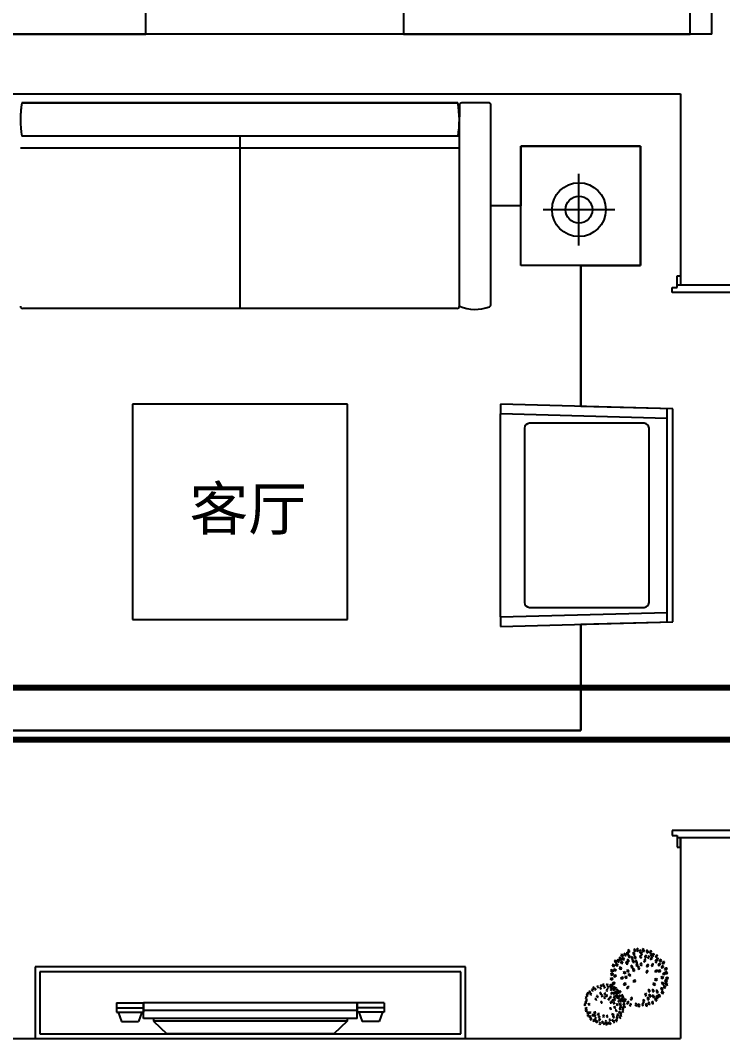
# Model space of a CAD drawing. Header units: millimetres. Extents: x -1705246 to 222838, y -3231245 to 126310.
# Drawn here: x 66343 to 69281, y -38310 to -34052 of the extents above; entities that cross this region are included whole.
import ezdxf

# ---------------------------------------------------------------- set-up
doc = ezdxf.new("R2010")
doc.units = ezdxf.units.MM
doc.linetypes.add('ACAD_ISO03W100', pattern=[30, 12, -18])
doc.layers.add('250', color=250, linetype='Continuous')
doc.styles.add('STYLE1', font='')
doc.styles.get('STYLE1').set_extended_font_data('SimSun')

msp = doc.modelspace()

# ---------------------------------------------------------------- linework, layer by layer
at = {"color": 1, "linetype": 'ACAD_ISO03W100', "lineweight": 30, "ltscale": 5, "const_width": 25}
msp.add_lwpolyline([(63037, -37847.2), (63442.4, -37847.2), (63442.4, -37059.6), (69983.7, -37059.6), (69983.7, -33759.7), (70584.4, -33759.7), (70584.4, -33839.7)], dxfattribs=at)
at = {"layer": '250', "color": 251}
for p, q in [((66867.4, -34109.7), (66867.4, -32109.7)), ((67944.9, -32109.7), (67944.9, -34109.7)), ((69144.9, -34109.7), (69144.9, -32109.7)), ((69234.9, -34109.7), (69234.9, -33419.9)), ((69234.9, -34109.7), (65504.9, -34109.7)), ((65667.4, -34109.7), (66867.4, -34109.7)), ((67944.9, -34109.7), (69144.9, -34109.7)), ((65504.9, -34359.7), (69104.9, -34359.7)), ((66349.7, -34396.9), (68172.4, -34396.9)), ((68301.1, -34396.9), (68189.3, -34396.9)), ((69104.9, -34359.7), (69104.9, -35159.7)), ((68179.3, -35246.9), (68179.3, -34406.9)), ((68311.1, -35240.2), (68311.1, -34406.9)), ((68179.3, -34536.9), (66348.5, -34536.9)), ((67261.1, -34536.9), (67261.1, -35256.9)), ((68179.3, -34586.9), (66342.9, -34586.9)), ((68437, -34577.5), (68937, -34577.5)), ((68437, -35077.5), (68437, -34577.5)), ((68937, -34577.5), (68937, -35077.5)), ((68679.4, -34993.7), (68679.4, -34693.7)), ((68437, -34827.5), (68311.1, -34827.5)), ((68829.4, -34843.7), (68529.4, -34843.7)), ((68937, -35077.5), (68437, -35077.5)), ((68687, -35077.5), (68687, -35666)), ((69089.9, -35159.7), (69089.9, -35119.7)), ((69089.9, -35119.7), (69104.9, -35119.7)), ((69104.9, -35119.7), (69104.9, -35159.7)), ((69089.9, -35169.7), (69089.9, -35139.7)), ((69104.9, -35159.7), (69089.9, -35159.7)), ((69374.9, -35159.7), (69104.9, -35159.7)), ((69069.9, -35189.7), (69069.9, -35169.7)), ((69069.9, -35169.7), (69089.9, -35169.7)), ((69409.9, -35189.7), (69069.9, -35189.7)), ((68169.3, -35256.9), (66352.9, -35256.9)), ((67711.7, -35656.7), (66811.7, -35656.7)), ((66811.7, -35656.7), (66811.7, -36556.7)), ((67711.7, -36556.7), (67711.7, -35656.7)), ((69072.7, -35676.8), (68351.8, -35656.7)), ((69072.7, -35676.8), (68351.8, -35656.7)), ((68351.8, -35656.7), (68351.8, -35696.8)), ((68351.8, -35656.7), (68351.8, -35696.8)), ((69048.7, -36566.6), (69048.7, -35676.8)), ((69048.7, -36566.6), (69048.7, -35676.8)), ((69072.7, -36566.6), (69072.7, -35676.8)), ((69072.7, -36566.6), (69072.7, -35676.8)), ((69048.7, -35716.1), (68351.8, -35696.8)), ((69048.7, -35716.1), (68351.8, -35696.8)), ((68351.8, -36546.6), (68351.8, -35696.8)), ((68351.8, -36546.6), (68351.8, -35696.8)), ((68451.9, -35756.9), (68451.9, -36486.5)), ((68451.9, -35756.9), (68451.9, -36486.5)), ((68952.6, -35736.8), (68472, -35736.8)), ((68952.6, -35736.8), (68472, -35736.8)), ((68972.6, -36486.5), (68972.6, -35756.9)), ((68972.6, -36486.5), (68972.6, -35756.9)), ((68351.8, -36546.6), (69048.7, -36527.3)), ((68351.8, -36546.6), (69048.7, -36527.3)), ((68472, -36506.6), (68952.6, -36506.6)), ((68472, -36506.6), (68952.6, -36506.6)), ((66811.7, -36556.7), (67711.7, -36556.7)), ((68351.8, -36546.6), (68351.8, -36586.7)), ((68351.8, -36546.6), (68351.8, -36586.7)), ((68351.8, -36586.7), (69072.7, -36566.6)), ((68351.8, -36586.7), (69072.7, -36566.6)), ((68687, -36577.3), (68687, -37021)), ((68687, -37021), (65835.2, -37021)), ((69069.9, -37439.7), (69069.9, -37459.7)), ((69409.9, -37439.7), (69069.9, -37439.7)), ((69069.9, -37459.7), (69089.9, -37459.7)), ((69089.9, -37459.7), (69089.9, -37489.7)), ((69104.9, -37469.7), (69089.9, -37469.7)), ((69089.9, -37469.7), (69089.9, -37509.7)), ((69374.9, -37469.7), (69104.9, -37469.7)), ((69104.9, -37469.7), (69104.9, -38309.7)), ((69104.9, -37509.7), (69104.9, -37469.7)), ((69089.9, -37509.7), (69104.9, -37509.7)), ((68909.9, -37933.5), (68909.9, -37942.4)), ((68915.8, -37937.9), (68909.9, -37933.5)), ((68922.9, -37931.8), (68921.7, -37940.6)), ((68928.1, -37936.9), (68922.9, -37931.8)), ((68847.2, -37970.4), (68850.5, -37978.7)), ((68854.2, -37972.3), (68847.2, -37970.4)), ((68856.8, -37978.6), (68854.2, -37972.3)), ((68855.2, -37957.4), (68859, -37965.4)), ((68862.4, -37958.8), (68855.2, -37957.4)), ((68859, -37965.4), (68865.4, -37965)), ((68859.4, -37971.3), (68863, -37979.4)), ((68866.5, -37972.9), (68859.4, -37971.3)), ((68865.4, -37965), (68862.4, -37958.8)), ((68869.3, -37979.1), (68866.5, -37972.9)), ((68867.8, -37954.1), (68870.9, -37962.4)), ((68874.8, -37956.1), (68867.8, -37954.1)), ((68870.9, -37962.4), (68877.3, -37962.5)), ((68877.3, -37962.5), (68874.8, -37956.1)), ((68879.5, -37948.6), (68879.5, -37957.5)), ((68885.3, -37952.9), (68879.5, -37948.6)), ((68879.5, -37957.5), (68885.4, -37959.8)), ((68882.4, -37976.8), (68882.4, -37985.7)), ((68888.2, -37981.2), (68882.4, -37976.8)), ((68885.1, -37937.3), (68885, -37946.2)), ((68885, -37946.2), (68891, -37948.6)), ((68890.9, -37941.7), (68885.1, -37937.3)), ((68885.4, -37959.8), (68885.3, -37952.9)), ((68886.4, -37959.1), (68886.5, -37968)), ((68892.3, -37963.4), (68886.4, -37959.1)), ((68886.5, -37968), (68892.4, -37970.2)), ((68891, -37948.6), (68890.9, -37941.7)), ((68892.4, -37970.2), (68892.3, -37963.4)), ((68899.3, -37965.6), (68899.1, -37974.5)), ((68899.1, -37974.5), (68905, -37976.9)), ((68905.1, -37970.1), (68899.3, -37965.6)), ((68905, -37976.9), (68905.1, -37970.1)), ((68906.7, -37948.7), (68906.6, -37957.6)), ((68906.6, -37957.6), (68912.5, -37959.9)), ((68912.5, -37953), (68906.7, -37948.7)), ((68909.9, -37942.4), (68915.8, -37944.7)), ((68911.9, -37963.1), (68911.9, -37972)), ((68917.8, -37967.5), (68911.9, -37963.1)), ((68911.9, -37972), (68917.8, -37974.3)), ((68912.5, -37959.9), (68912.5, -37953)), ((68915.8, -37944.7), (68915.8, -37937.9)), ((68917.8, -37974.3), (68917.8, -37967.5)), ((68921.7, -37940.6), (68927.3, -37943.7)), ((68927.3, -37943.7), (68928.1, -37936.9)), ((68933.9, -37938.1), (68931.3, -37946.6)), ((68931.3, -37946.6), (68936.3, -37950.6)), ((68938.3, -37944), (68933.9, -37938.1)), ((68935.8, -37960.6), (68934.3, -37969.4)), ((68934.3, -37969.4), (68939.7, -37972.7)), ((68940.8, -37965.9), (68935.8, -37960.6)), ((68936.3, -37950.6), (68938.3, -37944)), ((68939.1, -37948.3), (68937.5, -37957.1)), ((68937.5, -37957.1), (68942.8, -37960.5)), ((68944.1, -37953.7), (68939.1, -37948.3)), ((68939.7, -37972.7), (68940.8, -37965.9)), ((68942.8, -37960.5), (68944.1, -37953.7)), ((68951.7, -37939), (68945.9, -37934.7)), ((68945.9, -37934.7), (68945.9, -37943.5)), ((68945.9, -37943.5), (68951.8, -37945.9)), ((68951.8, -37945.9), (68951.7, -37939)), ((68960.4, -37960.7), (68955.5, -37965.5)), ((68955.5, -37965.5), (68956.4, -37972.7)), ((68956.4, -37972.7), (68962.9, -37966.6)), ((68962.9, -37966.6), (68960.4, -37960.7)), ((68962.6, -37939.2), (68962.5, -37948.1)), ((68962.5, -37948.1), (68968.5, -37950.5)), ((68968.4, -37943.6), (68962.6, -37939.2)), ((68972.2, -37962.9), (68967.7, -37968.1)), ((68967.7, -37968.1), (68969, -37975.2)), ((68968.5, -37950.5), (68968.4, -37943.6)), ((68969, -37975.2), (68975, -37968.7)), ((68975, -37968.7), (68972.2, -37962.9)), ((68981.9, -37941.5), (68976.4, -37945.7)), ((68976.4, -37945.7), (68976.5, -37953)), ((68976.5, -37953), (68983.6, -37947.6)), ((68984, -37951.9), (68978.9, -37956.6)), ((68978.9, -37956.6), (68979.6, -37963.8)), ((68980.4, -37972.3), (68979.4, -37979.5)), ((68979.4, -37979.5), (68987.2, -37975.3)), ((68979.6, -37963.8), (68986.2, -37957.9)), ((68986.4, -37968.9), (68980.4, -37972.3)), ((68983.6, -37947.6), (68981.9, -37941.5)), ((68986.2, -37957.9), (68984, -37951.9)), ((68987.2, -37975.3), (68986.4, -37968.9)), ((68987.6, -37957.8), (68987.2, -37965.1)), ((68987.2, -37965.1), (68994.6, -37960.2)), ((68993.3, -37954), (68987.6, -37957.8)), ((68994.6, -37960.2), (68993.3, -37954)), ((69006, -37959.2), (69000.9, -37963.8)), ((69000.9, -37963.8), (69001.5, -37971.1)), ((69001.5, -37971.1), (69008.1, -37965.2)), ((69009.9, -37972.5), (69004.9, -37977.1)), ((69008.1, -37965.2), (69006, -37959.2)), ((69012.2, -37978.4), (69009.9, -37972.5)), ((66404.9, -38009.7), (66404.9, -38309.7)), ((68204.9, -38009.7), (66404.9, -38009.7)), ((68204.9, -38309.7), (68204.9, -38009.7)), ((68825.8, -38000.9), (68818.5, -38000.5)), ((68818.5, -38000.5), (68823.4, -38007.9)), ((68823.4, -38007.9), (68829.6, -38006.6)), ((68831.1, -38019.4), (68824.3, -38021.9)), ((68829.6, -38006.6), (68825.8, -38000.9)), ((68828.1, -37982.8), (68831.5, -37991)), ((68835.1, -37984.5), (68828.1, -37982.8)), ((68836.9, -38023.1), (68831.1, -38019.4)), ((68831.5, -37991), (68837.9, -37990.8)), ((68832.2, -37998.1), (68837.4, -38005.3)), ((68839.5, -37998.2), (68832.2, -37998.1)), ((68837.9, -37990.8), (68835.1, -37984.5)), ((68837.4, -38005.3), (68843.6, -38003.7)), ((68838.8, -37980.1), (68841.8, -37988.5)), ((68845.7, -37982.2), (68838.8, -37980.1)), ((68843.6, -38003.7), (68839.5, -37998.2)), ((68841.8, -37988.5), (68848.1, -37988.7)), ((68848.1, -37988.7), (68845.7, -37982.2)), ((68847.4, -38011.9), (68852.5, -38019.2)), ((68854.7, -38012.1), (68847.4, -38011.9)), ((68850.5, -37978.7), (68856.8, -37978.6)), ((68852.5, -38019.2), (68858.7, -38017.7)), ((68852.6, -37987), (68857.1, -37994.6)), ((68859.9, -37987.7), (68852.6, -37987)), ((68858.7, -38017.7), (68854.7, -38012.1)), ((68857.1, -37994.6), (68863.4, -37993.6)), ((68863.4, -37993.6), (68859.9, -37987.7)), ((68863, -37979.4), (68869.3, -37979.1)), ((68875, -37988.8), (68877.2, -37997.4)), ((68881.8, -37991.6), (68875, -37988.8)), ((68877.2, -37997.4), (68883.5, -37998.2)), ((68883.5, -37998.2), (68881.8, -37991.6)), ((68882.4, -37985.7), (68888.3, -37988)), ((68888.3, -37988), (68888.2, -37981.2)), ((68897.2, -38001.9), (68897.2, -38010.8)), ((68903, -38006.3), (68897.2, -38001.9)), ((68897.2, -38010.8), (68903.1, -38013.1)), ((68902.4, -37980.9), (68904.2, -37989.6)), ((68909.1, -37984), (68902.4, -37980.9)), ((68903.1, -38013.1), (68903, -38006.3)), ((68904.2, -37989.6), (68910.5, -37990.7)), ((68905.3, -38016.1), (68905.3, -38025)), ((68911.2, -38020.5), (68905.3, -38016.1)), ((68910.5, -37990.7), (68909.1, -37984)), ((68922.1, -37984.7), (68915.9, -37983.2)), ((68915.9, -37983.2), (68916.9, -37990)), ((68916.9, -37990), (68923.3, -37993.5)), ((68919.9, -37994.5), (68919.3, -38003.4)), ((68919.3, -38003.4), (68925.1, -38006.1)), ((68925.5, -37999.2), (68919.9, -37994.5)), ((68923.3, -37993.5), (68922.1, -37984.7)), ((68925.1, -38006.1), (68925.5, -37999.2)), ((68928.1, -38008.4), (68926.3, -38017.1)), ((68926.3, -38017.1), (68931.6, -38020.6)), ((68933, -38013.9), (68928.1, -38008.4)), ((68931.6, -38020.6), (68933, -38013.9)), ((68938, -37992.8), (68936.1, -38001.5)), ((68936.1, -38001.5), (68941.3, -38005)), ((68942.8, -37998.3), (68938, -37992.8)), ((68941.3, -38005), (68942.8, -37998.3)), ((68955.9, -37977.2), (68951.4, -37982.3)), ((68951.4, -37982.3), (68952.8, -37989.5)), ((68952.8, -37989.5), (68958.8, -37982.9)), ((68958.8, -37982.9), (68955.9, -37977.2)), ((68963.3, -38001.9), (68962.4, -38009.2)), ((68962.4, -38009.2), (68970.1, -38004.8)), ((68969.2, -37998.5), (68963.3, -38001.9)), ((68970.1, -38004.8), (68969.2, -37998.5)), ((68983.8, -37999.3), (68982.6, -38006.5)), ((68982.6, -38006.5), (68990.5, -38002.6)), ((68990, -37996.2), (68983.8, -37999.3)), ((68990.5, -38002.6), (68990, -37996.2)), ((69002, -37980.7), (68998.5, -37986.6)), ((68998.5, -37986.6), (69001.3, -37993.3)), ((69001.3, -37993.3), (69005.9, -37985.7)), ((69005.9, -37985.7), (69002, -37980.7)), ((69004.9, -37977.1), (69005.5, -37984.4)), ((69005.5, -37984.4), (69012.2, -37978.4)), ((69011.6, -37997.9), (69011, -38004.2)), ((69011, -38004.2), (69017.6, -38002.2)), ((69020.1, -37995.4), (69011.6, -37997.9)), ((69017.6, -37981.2), (69016, -37988.3)), ((69016, -37988.3), (69024.1, -37984.8)), ((69023.9, -37978.4), (69017.6, -37981.2)), ((69017.6, -38002.2), (69020.1, -37995.4)), ((69026.9, -38007), (69023.2, -38013.2)), ((69023.2, -38013.2), (69032, -38012.3)), ((69024.1, -37984.8), (69023.9, -37978.4)), ((69033.7, -38006.2), (69026.9, -38007)), ((69030.5, -37989.8), (69028.1, -37996.7)), ((69028.1, -37996.7), (69036.6, -37994)), ((69037, -37987.7), (69030.5, -37989.8)), ((69032, -38012.3), (69033.7, -38006.2)), ((69036.6, -37994), (69037, -37987.7)), ((69041, -38015.7), (69037.8, -38022.2)), ((69047.8, -38014.4), (69041, -38015.7)), ((69046.5, -38020.7), (69047.8, -38014.4)), ((66424.9, -38029.7), (66424.9, -38289.7)), ((68184.9, -38029.7), (66424.9, -38029.7)), ((68184.9, -38289.7), (68184.9, -38029.7)), ((68816.9, -38056.6), (68810.3, -38059.7)), ((68810.3, -38059.7), (68818.2, -38063.9)), ((68817.6, -38036.8), (68811.1, -38040)), ((68811.1, -38040), (68819, -38044.1)), ((68818.3, -38022.2), (68811.3, -38024.3)), ((68811.3, -38024.3), (68818.5, -38029.6)), ((68823, -38059.8), (68816.9, -38056.6)), ((68823.8, -38039.9), (68817.6, -38036.8)), ((68818.2, -38063.9), (68823, -38059.8)), ((68823.9, -38026.3), (68818.3, -38022.2)), ((68818.5, -38029.6), (68823.9, -38026.3)), ((68819, -38044.1), (68823.8, -38039.9)), ((68830.1, -38043.8), (68823.5, -38047.1)), ((68823.5, -38047.1), (68831.5, -38051.1)), ((68824.3, -38021.9), (68831.7, -38026.8)), ((68836.2, -38046.9), (68830.1, -38043.8)), ((68831.5, -38051.1), (68836.2, -38046.9)), ((68831.7, -38026.8), (68836.9, -38023.1)), ((68858.7, -38053.3), (68852.6, -38057.3)), ((68852.6, -38057.3), (68861, -38060.3)), ((68865.2, -38055.6), (68858.7, -38053.3)), ((68861, -38060.3), (68865.2, -38055.6)), ((68871.8, -38030.4), (68865, -38032.9)), ((68865, -38032.9), (68872.4, -38037.8)), ((68876.9, -38050.1), (68869.7, -38050.8)), ((68869.7, -38050.8), (68875.6, -38057.4)), ((68877.6, -38034.2), (68871.8, -38030.4)), ((68872.4, -38037.8), (68877.6, -38034.2)), ((68875.6, -38057.4), (68881.6, -38055.2)), ((68881.6, -38055.2), (68876.9, -38050.1)), ((68885.1, -38023.2), (68877.9, -38024.6)), ((68877.9, -38024.6), (68884.5, -38030.6)), ((68891.1, -38039.5), (68884.1, -38041.3)), ((68884.1, -38041.3), (68890.9, -38046.9)), ((68884.5, -38030.6), (68890.2, -38027.8)), ((68890.2, -38027.8), (68885.1, -38023.2)), ((68890.9, -38046.9), (68896.5, -38043.8)), ((68896.5, -38043.8), (68891.1, -38039.5)), ((68905.3, -38025), (68911.2, -38027.4)), ((68911.2, -38027.4), (68911.2, -38020.5)), ((68961.6, -38027.2), (68960, -38034.3)), ((68960, -38034.3), (68968.2, -38030.7)), ((68967.9, -38024.4), (68961.6, -38027.2)), ((68968.2, -38030.7), (68967.9, -38024.4)), ((69002.3, -38059.8), (68995.8, -38063.1)), ((69000.7, -38024.5), (68997.4, -38031)), ((68997.4, -38031), (69006.2, -38029.4)), ((69007.4, -38023.2), (69000.7, -38024.5)), ((69008.5, -38062.7), (69002.3, -38059.8)), ((69006.2, -38029.4), (69007.4, -38023.2)), ((69015.5, -38023.8), (69010.5, -38029)), ((69010.5, -38029), (69019.3, -38030.1)), ((69022.3, -38024.5), (69015.5, -38023.8)), ((69019.3, -38030.1), (69022.3, -38024.5)), ((69028.1, -38050.6), (69021.6, -38053.8)), ((69021.6, -38053.8), (69029.5, -38057.9)), ((69034.2, -38053.7), (69028.1, -38050.6)), ((69035, -38035.1), (69029.2, -38039.5)), ((69029.2, -38039.5), (69037.7, -38042.1)), ((69029.5, -38057.9), (69034.2, -38053.7)), ((69041.6, -38037.1), (69035, -38035.1)), ((69037.7, -38042.1), (69041.6, -38037.1)), ((69037.8, -38022.2), (69046.5, -38020.7)), ((69045.4, -38030.9), (69038.8, -38034)), ((69038.8, -38034), (69046.6, -38038.2)), ((69047.8, -38054.2), (69041.6, -38058.1)), ((69041.6, -38058.1), (69049.9, -38061.3)), ((69051.5, -38034.1), (69045.4, -38030.9)), ((69046.6, -38038.2), (69051.5, -38034.1)), ((69054.2, -38056.7), (69047.8, -38054.2)), ((69049.9, -38061.3), (69054.2, -38056.7)), ((68736.6, -38104.4), (68731.5, -38104.1)), ((68731.5, -38104.1), (68734.9, -38109.3)), ((68739.3, -38108.4), (68736.6, -38104.4)), ((68742.9, -38096), (68738.6, -38093.2)), ((68738.6, -38093.2), (68739, -38099.4)), ((68739, -38099.4), (68743.2, -38100.8)), ((68743.2, -38100.8), (68742.9, -38096)), ((68746.2, -38098.1), (68745.9, -38104.3)), ((68745.9, -38104.3), (68750, -38106.1)), ((68750.1, -38101.3), (68746.2, -38098.1)), ((68750, -38106.1), (68750.1, -38101.3)), ((68757.4, -38088.2), (68756.3, -38094.3)), ((68756.3, -38094.3), (68760.1, -38096.7)), ((68760.9, -38091.9), (68757.4, -38088.2)), ((68760.1, -38096.7), (68760.9, -38091.9)), ((68768.7, -38094.2), (68767.8, -38100.4)), ((68767.8, -38100.4), (68771.6, -38102.6)), ((68772.3, -38097.8), (68768.7, -38094.2)), ((68770.7, -38084.4), (68769.7, -38090.5)), ((68769.7, -38090.5), (68773.5, -38092.8)), ((68774.2, -38088), (68770.7, -38084.4)), ((68771.6, -38102.6), (68772.3, -38097.8)), ((68773.5, -38092.8), (68774.2, -38088)), ((68781.1, -38081.1), (68779.2, -38087)), ((68779.2, -38087), (68782.6, -38089.9)), ((68784.1, -38085.3), (68781.1, -38081.1)), ((68782.6, -38089.9), (68784.1, -38085.3)), ((68785.6, -38089.2), (68784, -38095.2)), ((68784, -38095.2), (68787.6, -38097.8)), ((68788.8, -38093.2), (68785.6, -38089.2)), ((68787.6, -38097.8), (68788.8, -38093.2)), ((68797.3, -38102.3), (68793.6, -38107.3)), ((68798.6, -38080.6), (68794.7, -38085.5)), ((68794.7, -38085.5), (68796.9, -38089.3)), ((68796.9, -38089.3), (68799.9, -38085.5)), ((68798.7, -38107.2), (68797.3, -38102.3)), ((68799.9, -38085.5), (68798.6, -38080.6)), ((68803.1, -38089.2), (68799.5, -38094.2)), ((68799.5, -38094.2), (68801.9, -38098)), ((68801.9, -38098), (68804.7, -38094.1)), ((68804.7, -38094.1), (68803.1, -38089.2)), ((68812.4, -38083.1), (68807.7, -38087.2)), ((68807.7, -38087.2), (68809.2, -38091.4)), ((68814.4, -38082.9), (68808.7, -38087.4)), ((68808.7, -38087.4), (68817.3, -38089.7)), ((68809.2, -38091.4), (68812.8, -38088.2)), ((68815, -38100.3), (68810.9, -38105)), ((68816.5, -38089.6), (68811.6, -38093.4)), ((68811.6, -38093.4), (68812.9, -38097.7)), ((68812.8, -38088.2), (68812.4, -38083.1)), ((68812.9, -38097.7), (68816.7, -38094.7)), ((68821, -38084.5), (68814.4, -38082.9)), ((68816.1, -38105.3), (68815, -38100.3)), ((68816.7, -38094.7), (68816.5, -38089.6)), ((68817.3, -38089.7), (68821, -38084.5)), ((68824.9, -38075.4), (68818.7, -38079.4)), ((68818.7, -38079.4), (68827, -38082.5)), ((68824.8, -38093.1), (68820.1, -38097.1)), ((68820.1, -38097.1), (68821.5, -38101.3)), ((68823, -38095.2), (68820.3, -38102)), ((68820.3, -38102), (68828.9, -38099.6)), ((68821.5, -38101.3), (68825.2, -38098.2)), ((68826.9, -38101.4), (68822.3, -38105.5)), ((68829.6, -38093.3), (68823, -38095.2)), ((68825.2, -38098.2), (68824.8, -38093.1)), ((68831.3, -38077.8), (68824.9, -38075.4)), ((68827.4, -38106.5), (68826.9, -38101.4)), ((68827, -38082.5), (68831.3, -38077.8)), ((68828.9, -38099.6), (68829.6, -38093.3)), ((68835.3, -38095.5), (68830.8, -38099.8)), ((68830.8, -38099.8), (68832.4, -38104)), ((68832.4, -38104), (68835.9, -38100.6)), ((68835.9, -38100.6), (68835.3, -38095.5)), ((68840.2, -38103.2), (68835.4, -38107.1)), ((68840.4, -38108.3), (68840.2, -38103.2)), ((68868.3, -38078.4), (68865.8, -38084.2)), ((68865.8, -38084.2), (68872.6, -38084.4)), ((68877.2, -38078.7), (68868.3, -38078.4)), ((68872.6, -38084.4), (68877.2, -38078.7)), ((68880.9, -38093.8), (68880.2, -38101.1)), ((68880.2, -38101.1), (68887.8, -38096.5)), ((68886.7, -38090.2), (68880.9, -38093.8)), ((68887.8, -38096.5), (68886.7, -38090.2)), ((68910.2, -38065.2), (68905.2, -38070.5)), ((68905.2, -38070.5), (68914, -38071.6)), ((68917, -38065.9), (68910.2, -38065.2)), ((68914, -38071.6), (68917, -38065.9)), ((68970.5, -38103.2), (68970.4, -38112.1)), ((68976.3, -38107.5), (68970.5, -38103.2)), ((68987, -38102.9), (68987, -38111.8)), ((68992.9, -38107.3), (68987, -38102.9)), ((68995.4, -38079.3), (68988.1, -38079.8)), ((68988.1, -38079.8), (68993.8, -38086.6)), ((68993.8, -38086.6), (68999.9, -38084.6)), ((68999.9, -38084.6), (68995.4, -38079.3)), ((68995.8, -38063.1), (69003.8, -38067)), ((69003.8, -38067), (69008.5, -38062.7)), ((69021.3, -38097.2), (69025.1, -38105.2)), ((69028.4, -38098.6), (69021.3, -38097.2)), ((69025, -38075.6), (69029.3, -38083.4)), ((69032.3, -38076.6), (69025, -38075.6)), ((69025.1, -38105.2), (69031.4, -38104.7)), ((69031.4, -38104.7), (69028.4, -38098.6)), ((69029.3, -38083.4), (69035.6, -38082.6)), ((69038.4, -38090.6), (69031.2, -38091.1)), ((69031.2, -38091.1), (69036.9, -38097.9)), ((69035.6, -38082.6), (69032.3, -38076.6)), ((69036.9, -38097.9), (69042.9, -38095.9)), ((69044.1, -38065.4), (69037, -38067.3)), ((69037, -38067.3), (69044, -38072.8)), ((69042.9, -38095.9), (69038.4, -38090.6)), ((69046.2, -38078.9), (69039, -38079.7)), ((69039, -38079.7), (69045, -38086.2)), ((69044, -38072.8), (69049.5, -38069.6)), ((69049.5, -38069.6), (69044.1, -38065.4)), ((69045, -38086.2), (69050.9, -38084)), ((69050.9, -38084), (69046.2, -38078.9)), ((68710.1, -38135.3), (68705.4, -38137.3)), ((68705.4, -38137.3), (68710.7, -38140.4)), ((68711.3, -38146.6), (68706.9, -38149.2)), ((68714.5, -38126.7), (68709.6, -38128.1)), ((68709.6, -38128.1), (68714.5, -38131.9)), ((68714.2, -38137.7), (68710.1, -38135.3)), ((68710.7, -38140.4), (68714.2, -38137.7)), ((68715.7, -38148.5), (68711.3, -38146.6)), ((68711.8, -38118.6), (68714.9, -38124)), ((68716.8, -38119.1), (68711.8, -38118.6)), ((68718.3, -38129.6), (68714.5, -38126.7)), ((68714.5, -38131.9), (68718.3, -38129.6)), ((68714.9, -38124), (68719.3, -38123.2)), ((68719.3, -38123.2), (68716.8, -38119.1)), ((68725.7, -38112.9), (68720.6, -38112.2)), ((68720.6, -38112.2), (68723.6, -38117.7)), ((68723.6, -38117.7), (68728.1, -38117.1)), ((68724.3, -38121.2), (68727.9, -38126.3)), ((68729.4, -38121.4), (68724.3, -38121.2)), ((68728.1, -38117.1), (68725.7, -38112.9)), ((68727.9, -38126.3), (68732.2, -38125.3)), ((68732.2, -38125.3), (68729.4, -38121.4)), ((68734.9, -38109.3), (68739.3, -38108.4)), ((68750.2, -38142.6), (68745.3, -38143.7)), ((68745.3, -38143.7), (68750, -38147.8)), ((68750, -38147.8), (68753.9, -38145.7)), ((68753.9, -38145.7), (68750.2, -38142.6)), ((68757.7, -38130.8), (68753.3, -38130.4)), ((68753.3, -38130.4), (68754.7, -38135)), ((68754.7, -38135), (68759.4, -38136.8)), ((68759.4, -38136.8), (68757.7, -38130.8)), ((68768.3, -38115.8), (68768.1, -38122)), ((68768.1, -38122), (68772.2, -38123.8)), ((68772.3, -38118.9), (68768.3, -38115.8)), ((68772.2, -38123.8), (68772.3, -38118.9)), ((68776.3, -38125.7), (68773.3, -38131.1)), ((68773.3, -38131.1), (68776.1, -38134.6)), ((68776.1, -38134.6), (68778.4, -38130.4)), ((68778.4, -38130.4), (68776.3, -38125.7)), ((68785.8, -38133.1), (68783.6, -38138.9)), ((68783.6, -38138.9), (68786.9, -38142)), ((68787.2, -38118.6), (68785.6, -38124.7)), ((68785.6, -38124.7), (68789.1, -38127.3)), ((68788.6, -38137.5), (68785.8, -38133.1)), ((68786.9, -38142), (68788.6, -38137.5)), ((68790.4, -38122.7), (68787.2, -38118.6)), ((68789.1, -38127.3), (68790.4, -38122.7)), ((68795.6, -38125.4), (68793, -38131.1)), ((68793, -38131.1), (68796.1, -38134.3)), ((68793.6, -38107.3), (68795.9, -38111.1)), ((68798.1, -38129.9), (68795.6, -38125.4)), ((68795.9, -38111.1), (68798.7, -38107.2)), ((68796.1, -38134.3), (68798.1, -38129.9)), ((68801.3, -38143.7), (68801.1, -38148.1)), ((68801.1, -38148.1), (68805.6, -38146.6)), ((68807.2, -38141.8), (68801.3, -38143.7)), ((68805.6, -38146.6), (68807.2, -38141.8)), ((68809, -38135.2), (68808.7, -38139.6)), ((68808.7, -38139.6), (68813.3, -38138.1)), ((68814.9, -38133.2), (68809, -38135.2)), ((68810.9, -38105), (68813, -38109)), ((68813, -38109), (68816.1, -38105.3)), ((68813.3, -38138.1), (68814.9, -38133.2)), ((68818.7, -38115.6), (68813.5, -38119)), ((68813.5, -38119), (68814.3, -38123.3)), ((68814.3, -38123.3), (68818.3, -38120.7)), ((68818.3, -38120.7), (68818.7, -38115.6)), ((68824.8, -38146.7), (68818.8, -38148.3)), ((68822.4, -38119.8), (68822.2, -38124.3)), ((68822.2, -38124.3), (68826.7, -38122.7)), ((68822.3, -38105.5), (68823.9, -38109.7)), ((68828.3, -38117.9), (68822.4, -38119.8)), ((68822.9, -38151.4), (68824.8, -38146.7)), ((68823.9, -38109.7), (68827.4, -38106.5)), ((68830, -38132.1), (68824.6, -38135.2)), ((68824.6, -38135.2), (68825.3, -38139.6)), ((68825.3, -38139.6), (68829.4, -38137.2)), ((68827.2, -38143.7), (68826.2, -38148.7)), ((68826.2, -38148.7), (68831.8, -38146)), ((68829.6, -38113.8), (68826.4, -38120.4)), ((68826.4, -38120.4), (68835.2, -38118.7)), ((68826.7, -38122.7), (68828.3, -38117.9)), ((68831.5, -38141.6), (68827.2, -38143.7)), ((68829.4, -38137.2), (68830, -38132.1)), ((68836.3, -38112.4), (68829.6, -38113.8)), ((68834.1, -38128.6), (68831.1, -38135.2)), ((68831.1, -38135.2), (68839.8, -38133.3)), ((68831.8, -38146), (68831.5, -38141.6)), ((68833.5, -38128.5), (68833.2, -38133)), ((68833.2, -38133), (68837.8, -38131.5)), ((68839.4, -38126.6), (68833.5, -38128.5)), ((68840.8, -38127), (68834.1, -38128.6)), ((68835.1, -38118.6), (68834.9, -38123.1)), ((68834.9, -38123.1), (68839.4, -38121.5)), ((68841, -38116.7), (68835.1, -38118.6)), ((68835.2, -38118.7), (68836.3, -38112.4)), ((68835.4, -38107.1), (68836.7, -38111.3)), ((68836.7, -38111.3), (68840.4, -38108.3)), ((68837.8, -38131.5), (68839.4, -38126.6)), ((68838, -38136.4), (68837.8, -38140.9)), ((68837.8, -38140.9), (68842.3, -38139.3)), ((68843.9, -38134.5), (68838, -38136.4)), ((68839.4, -38121.5), (68841, -38116.7)), ((68839.8, -38133.3), (68840.8, -38127)), ((68840.5, -38111.7), (68840.3, -38116.2)), ((68842.8, -38112.5), (68840.3, -38119.4)), ((68840.3, -38116.2), (68844.8, -38114.6)), ((68840.3, -38119.4), (68848.8, -38116.8)), ((68846.4, -38109.7), (68840.5, -38111.7)), ((68842.3, -38139.3), (68843.9, -38134.5)), ((68849.3, -38110.5), (68842.8, -38112.5)), ((68843.3, -38135.2), (68843, -38142.4)), ((68843, -38142.4), (68850.4, -38137.4)), ((68849, -38131.2), (68843.3, -38135.2)), ((68844.8, -38114.6), (68846.4, -38109.7)), ((68846.4, -38129.8), (68846.2, -38134.2)), ((68846.2, -38134.2), (68850.7, -38132.7)), ((68852.4, -38127.8), (68846.4, -38129.8)), ((68848.8, -38116.8), (68849.3, -38110.5)), ((68849.2, -38112.9), (68849, -38117.4)), ((68849, -38117.4), (68853.5, -38115.8)), ((68850.4, -38137.4), (68849, -38131.2)), ((68855.1, -38111), (68849.2, -38112.9)), ((68850.7, -38132.7), (68852.4, -38127.8)), ((68858.1, -38140.4), (68853, -38145)), ((68853, -38145), (68853.6, -38152.3)), ((68853.5, -38115.8), (68855.1, -38111)), ((68853.6, -38152.3), (68860.3, -38146.4)), ((68857.2, -38128.6), (68857, -38133)), ((68857, -38133), (68861.5, -38131.5)), ((68863.2, -38126.7), (68857.2, -38128.6)), ((68859.1, -38143.8), (68857.6, -38148)), ((68860.3, -38146.4), (68858.1, -38140.4)), ((68865.3, -38143.6), (68859.1, -38143.8)), ((68861, -38136.1), (68860.2, -38140.5)), ((68860.2, -38140.5), (68864.9, -38139.5)), ((68867.1, -38134.9), (68861, -38136.1)), ((68861.5, -38131.5), (68863.2, -38126.7)), ((68862.4, -38147.8), (68865.3, -38143.6)), ((68864.9, -38139.5), (68867.1, -38134.9)), ((68873.4, -38143.3), (68868.9, -38148.4)), ((68876.3, -38149), (68873.4, -38143.3)), ((68902.6, -38137.7), (68895.1, -38142.4)), ((68895.1, -38142.4), (68896.3, -38148.6)), ((68896.3, -38148.6), (68902, -38144.9)), ((68902, -38144.9), (68902.6, -38137.7)), ((68951.2, -38146), (68946, -38153.3)), ((68953.4, -38153), (68951.2, -38146)), ((68957.7, -38119.2), (68954.6, -38127.5)), ((68954.6, -38127.5), (68959.3, -38131.8)), ((68961.7, -38125.3), (68957.7, -38119.2)), ((68959.3, -38131.8), (68961.7, -38125.3)), ((68966.1, -38136.6), (68966.1, -38145.4)), ((68972, -38140.9), (68966.1, -38136.6)), ((68966.1, -38145.4), (68972, -38147.8)), ((68970.4, -38112.1), (68976.3, -38114.4)), ((68971.7, -38125.4), (68973.6, -38134.1)), ((68978.3, -38128.4), (68971.7, -38125.4)), ((68972, -38147.8), (68972, -38140.9)), ((68973.6, -38134.1), (68979.9, -38135.1)), ((68976.3, -38114.4), (68976.3, -38107.5)), ((68979.9, -38135.1), (68978.3, -38128.4)), ((68986, -38128.3), (68988.8, -38136.8)), ((68992.9, -38130.6), (68986, -38128.3)), ((68987, -38111.8), (68992.9, -38114.1)), ((68988.8, -38136.8), (68995.2, -38137.1)), ((68992.9, -38114.1), (68992.9, -38107.3)), ((68995.2, -38137.1), (68992.9, -38130.6)), ((68996.8, -38142.3), (68999.4, -38150.8)), ((69003.7, -38144.8), (68996.8, -38142.3)), ((69002, -38131.2), (69004.4, -38139.7)), ((69008.8, -38133.8), (69002, -38131.2)), ((69005.8, -38151.3), (69003.7, -38144.8)), ((69004.3, -38106.3), (69004.2, -38115.2)), ((69004.2, -38115.2), (69010.1, -38117.5)), ((69010.1, -38110.7), (69004.3, -38106.3)), ((69004.4, -38139.7), (69010.7, -38140.4)), ((69010.7, -38140.4), (69008.8, -38133.8)), ((69010.1, -38117.5), (69010.1, -38110.7)), ((69010.7, -38125.1), (69012.8, -38133.7)), ((69017.4, -38127.9), (69010.7, -38125.1)), ((69012.8, -38133.7), (69019.1, -38134.6)), ((69019.1, -38134.6), (69017.4, -38127.9)), ((69030.7, -38113.7), (69023.4, -38114.1)), ((69023.4, -38114.1), (69029, -38121)), ((69029, -38121), (69035.1, -38119)), ((69035.1, -38119), (69030.7, -38113.7)), ((66745.5, -38160.1), (66857.8, -38160.1)), ((66745.5, -38160.1), (66745.5, -38198.9)), ((66745.5, -38180.5), (66857.8, -38180.5)), ((66857.8, -38160.1), (66857.8, -38198.9)), ((66857.8, -38224.9), (66857.8, -38160.1)), ((67752, -38160.1), (66857.8, -38160.1)), ((67752, -38224.9), (67752, -38160.1)), ((67752, -38160.1), (67752, -38198.9)), ((67864.3, -38160.1), (67752, -38160.1)), ((67864.3, -38180.5), (67752, -38180.5)), ((67864.3, -38160.1), (67864.3, -38198.9)), ((68702.5, -38165.5), (68699.4, -38168.7)), ((68699.4, -38168.7), (68703.8, -38170.5)), ((68708.2, -38167.9), (68702.5, -38165.5)), ((68706.6, -38155.7), (68702.9, -38158.2)), ((68702.9, -38158.2), (68707, -38160.9)), ((68703.8, -38170.5), (68708.2, -38167.9)), ((68707.6, -38181.2), (68704.8, -38184.7)), ((68704.8, -38184.7), (68709.5, -38186.1)), ((68708.8, -38189.7), (68706.1, -38193.3)), ((68711.8, -38159.1), (68706.6, -38155.7)), ((68706.9, -38149.2), (68712.6, -38151.6)), ((68707, -38160.9), (68711.8, -38159.1)), ((68713.6, -38183.1), (68707.6, -38181.2)), ((68714.8, -38191.3), (68708.8, -38189.7)), ((68709.5, -38186.1), (68713.6, -38183.1)), ((68712.6, -38151.6), (68715.7, -38148.5)), ((68721.1, -38162.7), (68717.2, -38164.9)), ((68717.2, -38164.9), (68720.9, -38167.9)), ((68720.9, -38167.9), (68725.9, -38166.6)), ((68725.9, -38166.6), (68721.1, -38162.7)), ((68775.7, -38155.8), (68771.1, -38153.6)), ((68771.1, -38153.6), (68772.3, -38159.7)), ((68772.3, -38159.7), (68776.7, -38160.5)), ((68776.7, -38160.5), (68775.7, -38155.8)), ((68812.2, -38181.6), (68807.2, -38182.1)), ((68807.2, -38182.1), (68811.3, -38186.7)), ((68811.2, -38155.9), (68810, -38160.2)), ((68810, -38160.2), (68814.8, -38159.6)), ((68817.4, -38155.2), (68811.2, -38155.9)), ((68811.3, -38186.7), (68815.5, -38185.1)), ((68815.5, -38185.1), (68812.2, -38181.6)), ((68814.8, -38159.6), (68817.4, -38155.2)), ((68818.8, -38148.3), (68818.2, -38152.7)), ((68818.2, -38152.7), (68822.9, -38151.4)), ((68823.7, -38159), (68822.5, -38163.2)), ((68822.5, -38163.2), (68827.3, -38162.7)), ((68829.9, -38158.4), (68823.7, -38159)), ((68829.4, -38177.2), (68824.4, -38178.2)), ((68824.4, -38178.2), (68829, -38182.3)), ((68827.3, -38162.7), (68829.9, -38158.4)), ((68829, -38182.3), (68833, -38180.3)), ((68833, -38180.3), (68829.4, -38177.2)), ((68839.8, -38164.9), (68835.4, -38167.4)), ((68835.4, -38167.4), (68841, -38170)), ((68844.2, -38166.8), (68839.8, -38164.9)), ((68841, -38170), (68844.2, -38166.8)), ((68844.6, -38150.7), (68843.6, -38155.1)), ((68843.6, -38155.1), (68848.4, -38154.3)), ((68850.8, -38149.8), (68844.6, -38150.7)), ((68851.9, -38164), (68847.3, -38166.2)), ((68847.3, -38166.2), (68852.8, -38169.1)), ((68852.9, -38182), (68847.9, -38182.9)), ((68847.9, -38182.9), (68852.4, -38187.2)), ((68848.4, -38154.3), (68850.8, -38149.8)), ((68852.9, -38172.6), (68848.4, -38175.1)), ((68848.4, -38175.1), (68854.1, -38177.7)), ((68856.2, -38166.2), (68851.9, -38164)), ((68852.4, -38187.2), (68856.4, -38185.3)), ((68853.5, -38150.1), (68852.5, -38154.5)), ((68852.5, -38154.5), (68857.2, -38153.8)), ((68852.8, -38169.1), (68856.2, -38166.2)), ((68857.3, -38174.6), (68852.9, -38172.6)), ((68856.4, -38185.3), (68852.9, -38182)), ((68859.7, -38149.3), (68853.5, -38150.1)), ((68854.1, -38177.7), (68857.3, -38174.6)), ((68857.2, -38153.8), (68859.7, -38149.3)), ((68857.6, -38148), (68862.4, -38147.8)), ((68863, -38177.6), (68858.3, -38179.6)), ((68858.3, -38179.6), (68863.7, -38182.7)), ((68864, -38183.6), (68859.1, -38185)), ((68859.1, -38185), (68864, -38188.8)), ((68867.2, -38179.9), (68863, -38177.6)), ((68863.7, -38182.7), (68867.2, -38179.9)), ((68867.9, -38186.6), (68864, -38183.6)), ((68864, -38188.8), (68867.9, -38186.6)), ((68864.4, -38152.7), (68864.1, -38157.2)), ((68864.1, -38157.2), (68868.7, -38155.7)), ((68870.3, -38150.8), (68864.4, -38152.7)), ((68865, -38164.9), (68864.7, -38169.3)), ((68864.7, -38169.3), (68869.3, -38167.8)), ((68869.7, -38173.6), (68864.8, -38175.2)), ((68864.8, -38175.2), (68870, -38178.7)), ((68870.9, -38162.9), (68865, -38164.9)), ((68868.7, -38155.7), (68870.3, -38150.8)), ((68868.9, -38148.4), (68870.4, -38155.6)), ((68869.3, -38167.8), (68870.9, -38162.9)), ((68873.7, -38176.2), (68869.7, -38173.6)), ((68870, -38178.7), (68873.7, -38176.2)), ((68870.4, -38155.6), (68876.3, -38149)), ((68886.1, -38153.4), (68879.1, -38158.8)), ((68879.1, -38158.8), (68880.9, -38164.9)), ((68880.9, -38164.9), (68886.3, -38160.7)), ((68886.3, -38160.7), (68886.1, -38153.4)), ((68896.4, -38162.2), (68890.6, -38168.9)), ((68890.6, -38168.9), (68893.6, -38174.5)), ((68893.6, -38174.5), (68898, -38169.3)), ((68898, -38169.3), (68896.4, -38162.2)), ((68919.3, -38161.7), (68914.2, -38168.9)), ((68914.2, -38168.9), (68917.6, -38174.2)), ((68917.6, -38174.2), (68921.6, -38168.6)), ((68921.6, -38168.6), (68919.3, -38161.7)), ((68931, -38163.7), (68926.2, -38171.2)), ((68926.2, -38171.2), (68929.9, -38176.4)), ((68929.9, -38176.4), (68933.6, -38170.6)), ((68933.6, -38170.6), (68931, -38163.7)), ((68946, -38160.1), (68942.3, -38168.2)), ((68942.3, -38168.2), (68946.8, -38172.7)), ((68946, -38153.3), (68949.5, -38158.6)), ((68949.5, -38166.5), (68946, -38160.1)), ((68946.8, -38172.7), (68949.5, -38166.5)), ((68949.5, -38158.6), (68953.4, -38153)), ((68959, -38163.2), (68958.9, -38172.1)), ((68958.9, -38172.1), (68964.8, -38174.5)), ((68964.8, -38167.6), (68959, -38163.2)), ((68964.8, -38174.5), (68964.8, -38167.6)), ((68970.9, -38155.5), (68969.1, -38164.2)), ((68969.1, -38164.2), (68974.5, -38167.7)), ((68975.8, -38160.9), (68970.9, -38155.5)), ((68974.5, -38167.7), (68975.8, -38160.9)), ((68985.4, -38153.1), (68984.1, -38161.9)), ((68984.1, -38161.9), (68989.6, -38165.1)), ((68990.5, -38158.3), (68985.4, -38153.1)), ((68989.6, -38165.1), (68990.5, -38158.3)), ((68999.4, -38150.8), (69005.8, -38151.3)), ((66745.5, -38198.9), (66857.8, -38198.9)), ((66751.7, -38198.9), (66766.5, -38237.8)), ((66851.6, -38198.9), (66836.7, -38237.8)), ((67752, -38192.4), (66857.8, -38192.4)), ((67752, -38224.9), (66857.8, -38224.9)), ((66899.7, -38224.9), (66899.7, -38236.1)), ((67710.1, -38224.9), (67710.1, -38236.1)), ((67864.3, -38198.9), (67752, -38198.9)), ((67758.2, -38198.9), (67773.1, -38237.8)), ((67858.1, -38198.9), (67843.3, -38237.8)), ((68706.1, -38193.3), (68710.8, -38194.5)), ((68710.8, -38194.5), (68714.8, -38191.3)), ((68714.3, -38199.8), (68712.2, -38203.7)), ((68712.2, -38203.7), (68717, -38204.2)), ((68720.5, -38200.4), (68714.3, -38199.8)), ((68715.3, -38211.6), (68715.1, -38216.1)), ((68715.1, -38216.1), (68719.6, -38214.6)), ((68721.2, -38209.7), (68715.3, -38211.6)), ((68717, -38204.2), (68720.5, -38200.4)), ((68719.6, -38214.6), (68721.2, -38209.7)), ((68722.8, -38216.7), (68721.7, -38221)), ((68721.7, -38221), (68726.5, -38220.4)), ((68725, -38198.9), (68722.2, -38202.4)), ((68722.2, -38202.4), (68726.8, -38203.8)), ((68729, -38216), (68722.8, -38216.7)), ((68731, -38200.8), (68725, -38198.9)), ((68726.5, -38220.4), (68729, -38216)), ((68727.6, -38226.1), (68726.7, -38230.5)), ((68726.7, -38230.5), (68731.4, -38229.6)), ((68726.8, -38203.8), (68731, -38200.8)), ((68733.8, -38225.1), (68727.6, -38226.1)), ((68731.4, -38229.6), (68733.8, -38225.1)), ((68734.6, -38210.5), (68734.4, -38215)), ((68734.4, -38215), (68738.9, -38213.5)), ((68740.5, -38208.6), (68734.6, -38210.5)), ((68743.5, -38230.3), (68738.4, -38233.9)), ((68738.9, -38213.5), (68740.5, -38208.6)), ((68744, -38199), (68742.2, -38203)), ((68742.2, -38203), (68747, -38203.2)), ((68743.4, -38235.4), (68743.5, -38230.3)), ((68749.1, -38209.9), (68743.8, -38213.1)), ((68743.8, -38213.1), (68744.5, -38217.5)), ((68750.2, -38199.2), (68744, -38199)), ((68744.5, -38217.5), (68748.6, -38215)), ((68750.4, -38220), (68745.4, -38223.8)), ((68745.4, -38223.8), (68746.6, -38228.1)), ((68746.6, -38228.1), (68750.4, -38225.1)), ((68752, -38231.3), (68746.8, -38234.8)), ((68747, -38203.2), (68750.2, -38199.2)), ((68748.6, -38215), (68749.1, -38209.9)), ((68750.4, -38225.1), (68750.4, -38220)), ((68751.8, -38236.4), (68752, -38231.3)), ((68757.8, -38206.1), (68757.5, -38210.6)), ((68757.5, -38210.6), (68762.1, -38209)), ((68763.7, -38204.2), (68757.8, -38206.1)), ((68761.6, -38217.1), (68761.3, -38221.5)), ((68761.3, -38221.5), (68765.9, -38220)), ((68767.5, -38215.1), (68761.6, -38217.1)), ((68762.1, -38209), (68763.7, -38204.2)), ((68763.1, -38229.3), (68762.9, -38233.7)), ((68762.9, -38233.7), (68767.4, -38232.2)), ((68769, -38227.3), (68763.1, -38229.3)), ((68765.9, -38220), (68767.5, -38215.1)), ((68767.4, -38232.2), (68769, -38227.3)), ((68783.1, -38210.8), (68779.8, -38216.1)), ((68779.8, -38216.1), (68782.5, -38219.6)), ((68782.5, -38219.6), (68785, -38215.5)), ((68785, -38215.5), (68783.1, -38210.8)), ((68795.9, -38212.2), (68795, -38218.4)), ((68795, -38218.4), (68798.9, -38220.6)), ((68799.5, -38215.8), (68795.9, -38212.2)), ((68798.9, -38220.6), (68799.5, -38215.8)), ((68807.7, -38227.3), (68806.8, -38233.4)), ((68811.3, -38230.9), (68807.7, -38227.3)), ((68810.6, -38235.7), (68811.3, -38230.9)), ((68817.6, -38206.3), (68820.6, -38211.7)), ((68822.6, -38206.9), (68817.6, -38206.3)), ((68818.9, -38229.2), (68819.1, -38235.4)), ((68823.1, -38232.1), (68818.9, -38229.2)), ((68820.6, -38211.7), (68825, -38211.1)), ((68821.7, -38214.5), (68823, -38220.6)), ((68826.4, -38216.7), (68821.7, -38214.5)), ((68825, -38211.1), (68822.6, -38206.9)), ((68823, -38220.6), (68827.3, -38221.4)), ((68823.3, -38236.9), (68823.1, -38232.1)), ((68827.3, -38221.4), (68826.4, -38216.7)), ((68835.6, -38190.3), (68830.6, -38191)), ((68830.6, -38191), (68834.9, -38195.4)), ((68832.3, -38231.1), (68835.2, -38236.6)), ((68837.3, -38231.9), (68832.3, -38231.1)), ((68834.9, -38195.4), (68839, -38193.6)), ((68835, -38219.4), (68837.6, -38225.1)), ((68840, -38220.5), (68835, -38219.4)), ((68839, -38193.6), (68835.6, -38190.3)), ((68839.6, -38236.1), (68837.3, -38231.9)), ((68837.6, -38225.1), (68842, -38224.9)), ((68842.7, -38208.4), (68838.4, -38209.4)), ((68838.4, -38209.4), (68841.1, -38213.3)), ((68842, -38224.9), (68840, -38220.5)), ((68841.1, -38213.3), (68846.2, -38213.5)), ((68846.2, -38213.5), (68842.7, -38208.4)), ((68847.3, -38197.2), (68843.5, -38200.5)), ((68843.5, -38200.5), (68849.5, -38201.9)), ((68847.1, -38219.1), (68850.8, -38224.1)), ((68852.2, -38219.2), (68847.1, -38219.1)), ((68852, -38198.2), (68847.3, -38197.2)), ((68849.5, -38201.9), (68852, -38198.2)), ((68855.1, -38208.7), (68850, -38209.2)), ((68850, -38209.2), (68854.2, -38213.8)), ((68855, -38199.3), (68850.4, -38201.4)), ((68850.4, -38201.4), (68855.7, -38204.5)), ((68850.8, -38224.1), (68855.1, -38223)), ((68855.1, -38223), (68852.2, -38219.2)), ((68854.2, -38213.8), (68858.3, -38212.3)), ((68859.2, -38201.7), (68855, -38199.3)), ((68858.3, -38212.3), (68855.1, -38208.7)), ((68855.7, -38204.5), (68859.2, -38201.7)), ((68863, -38193.8), (68858.3, -38195.8)), ((68858.3, -38195.8), (68863.6, -38198.9)), ((68867.2, -38196.2), (68863, -38193.8)), ((68863.6, -38198.9), (68867.2, -38196.2)), ((66766.5, -38237.8), (66836.7, -38237.8)), ((66899.7, -38236.1), (66955.7, -38289.7)), ((67710.1, -38236.1), (66899.7, -38236.1)), ((67710.1, -38236.1), (67654.1, -38289.7)), ((67843.3, -38237.8), (67773.1, -38237.8)), ((68738.4, -38233.9), (68739.5, -38238.2)), ((68739.5, -38238.2), (68743.4, -38235.4)), ((68746.8, -38234.8), (68747.8, -38239.1)), ((68747.8, -38239.1), (68751.8, -38236.4)), ((68757.9, -38235.7), (68752.7, -38239)), ((68752.7, -38239), (68753.5, -38243.4)), ((68753.5, -38243.4), (68757.5, -38240.8)), ((68757.5, -38240.8), (68757.9, -38235.7)), ((68768, -38241.8), (68764.7, -38247)), ((68764.7, -38247), (68767.4, -38250.6)), ((68767.4, -38250.6), (68769.9, -38246.5)), ((68769.9, -38246.5), (68768, -38241.8)), ((68778.8, -38236.6), (68774.4, -38240.9)), ((68774.4, -38240.9), (68776.1, -38245)), ((68776.1, -38245), (68779.5, -38241.7)), ((68779.5, -38241.7), (68778.8, -38236.6)), ((68785, -38241.9), (68781.8, -38247.2)), ((68781.8, -38247.2), (68784.5, -38250.7)), ((68784.5, -38250.7), (68786.9, -38246.6)), ((68786.9, -38246.6), (68785, -38241.9)), ((68794, -38234.4), (68789.8, -38238.9)), ((68789.8, -38238.9), (68791.7, -38243)), ((68794.4, -38244.6), (68791.3, -38250)), ((68791.3, -38250), (68794.1, -38253.4)), ((68791.7, -38243), (68794.9, -38239.4)), ((68794.9, -38239.4), (68794, -38234.4)), ((68794.1, -38253.4), (68796.4, -38249.2)), ((68796.4, -38249.2), (68794.4, -38244.6)), ((68802.2, -38240.5), (68800, -38246.4)), ((68800, -38246.4), (68803.4, -38249.3)), ((68805, -38244.8), (68802.2, -38240.5)), ((68803.4, -38249.3), (68805, -38244.8)), ((68806.8, -38233.4), (68810.6, -38235.7)), ((68809.3, -38241.6), (68808.9, -38247.8)), ((68808.9, -38247.8), (68813, -38249.6)), ((68813.2, -38244.8), (68809.3, -38241.6)), ((68813, -38249.6), (68813.2, -38244.8)), ((68819.1, -38235.4), (68823.3, -38236.9)), ((68824.7, -38234.4), (68823.6, -38240.5)), ((68823.6, -38240.5), (68827.4, -38242.9)), ((68828.2, -38238.1), (68824.7, -38234.4)), ((68827.4, -38242.9), (68828.2, -38238.1)), ((68835.2, -38236.6), (68839.6, -38236.1)), ((63734.9, -38309.7), (69104.9, -38309.7)), ((66404.9, -38309.7), (68204.9, -38309.7)), ((66424.9, -38289.7), (68184.9, -38289.7)), ((67654.1, -38289.7), (66955.7, -38289.7))]:
    msp.add_line(p, q, dxfattribs=at)
at = {"layer": '250', "color": 251, "extrusion": (0, 0, -1)}
for p, q in [((66349.7, -34396.9), (66348.1, -34406.1)), ((68172.4, -34396.9), (66349.7, -34396.9)), ((68175, -34412.4), (68172.4, -34396.9)), ((68182.2, -34399.8), (68180.2, -34402.7)), ((68185.3, -34397.7), (68182.2, -34399.8)), ((68189.3, -34396.9), (68185.3, -34397.7)), ((68301.1, -34396.9), (68189.3, -34396.9)), ((68304.7, -34397.6), (68301.1, -34396.9)), ((68308.2, -34399.8), (68304.7, -34397.6)), ((68310.3, -34402.9), (68308.2, -34399.8)), ((66343.9, -34442.8), (66342.9, -34464.5)), ((66344.4, -34436.8), (66343.9, -34442.8)), ((66344.9, -34431), (66344.4, -34436.8)), ((66345.5, -34424.9), (66344.9, -34431)), ((66346, -34420.8), (66345.5, -34424.9)), ((66346.7, -34415.4), (66346, -34420.8)), ((66348.1, -34406.1), (66346.7, -34415.4)), ((68175.9, -34419.1), (68175, -34412.4)), ((68176.8, -34426.3), (68175.9, -34419.1)), ((68177.4, -34432.5), (68176.8, -34426.3)), ((68178.3, -34443.3), (68177.4, -34432.5)), ((68180.2, -34402.7), (68179.3, -34406.9)), ((68179.3, -34406.9), (68179.3, -34455.3)), ((68311.1, -34406.9), (68310.3, -34402.9)), ((68311.1, -34827.5), (68311.1, -34406.9)), ((68179.3, -34455.3), (68178.3, -34443.3)), ((68937, -34577.5), (68437, -34577.5)), ((68437, -34577.5), (68437, -34827.5)), ((68937, -35077.5), (68937, -34577.5)), ((68437, -34827.5), (68311.1, -34827.5)), ((68687, -35666), (68687, -35077.5)), ((68687, -35077.5), (68937, -35077.5)), ((69072.7, -35676.8), (68687, -35666)), ((69072.7, -36566.6), (69072.7, -35676.8)), ((68687, -36577.3), (69072.7, -36566.6)), ((68687, -37021), (68687, -36577.3)), ((65835.2, -37021), (68687, -37021))]:
    msp.add_line(p, q, dxfattribs=at)
at = {"layer": '250', "color": 5, "const_width": 25}
msp.add_lwpolyline([(62859.2, -36842.1), (69706.1, -36842.1), (69706.1, -31349.7)], dxfattribs=at)
at = {"layer": '250', "color": 251}
for radius in [112.5, 56.2]:
    msp.add_circle((68679.4, -34843.7), radius, dxfattribs=at)
for centre, radius, start, end in [((66745.5, -34470.4), 402.5, 169.4694, 189.5003), ((67776.7, -34470.4), 402.5, 350.4997, 10.5306), ((68189.3, -34406.9), 10, 90, 180), ((68301.1, -34406.9), 10, 0, 90), ((66352.9, -35246.9), 10, 180, 270), ((68169.3, -35246.9), 10, 270, 0), ((68245.2, -35096.4), 164.2, 246.3368, 291.2566), ((68301.1, -35240.2), 10, 291.2566, 0), ((68472, -35756.9), 20, 90, 180), ((68472, -35756.9), 20, 90, 180), ((68952.6, -35756.9), 20, 0, 90), ((68952.6, -35756.9), 20, 0, 90), ((68472, -36486.5), 20, 180, 270), ((68472, -36486.5), 20, 180, 270), ((68952.6, -36486.5), 20, 270, 0), ((68952.6, -36486.5), 20, 270, 0)]:
    msp.add_arc(centre, radius, start, end, dxfattribs=at)

# ---------------------------------------------------------------- texts
at = {"layer": '250', "color": 251, "style": 'STYLE1'}
msp.add_text('客厅', height=180, dxfattribs=at).set_placement((67050.4, -36183.7))

doc.saveas('drawing.dxf')
